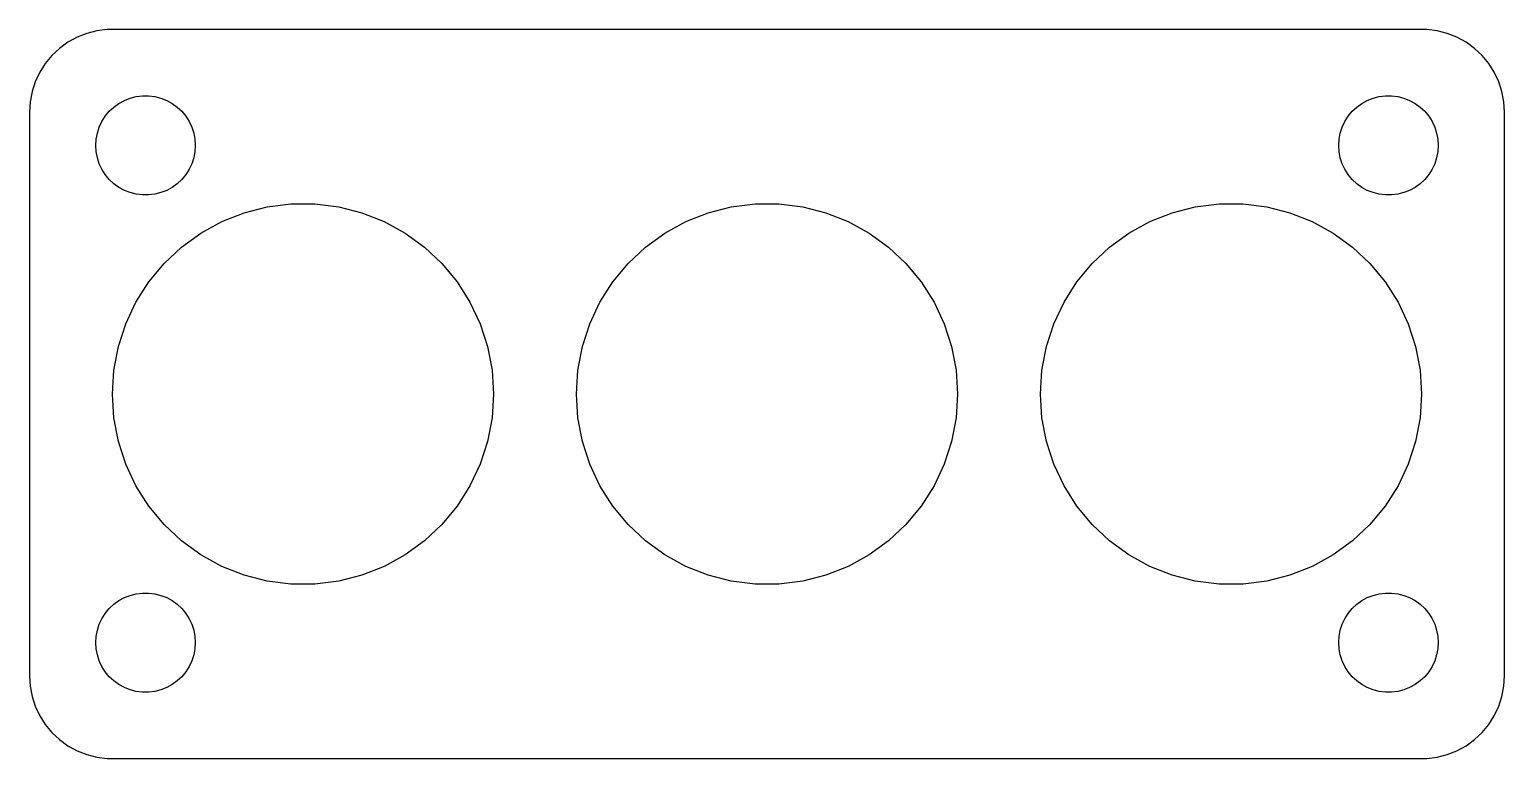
# Model space of a CAD drawing. Header units: metres. Extents: x -44.5 to 44.5, y -22 to 22.
import ezdxf

# ---------------------------------------------------------------- set-up
doc = ezdxf.new("R2010")
doc.units = ezdxf.units.M

msp = doc.modelspace()

# ---------------------------------------------------------------- linework, layer by layer
for p, q in [((-41.6289, 21.5241), (-42.1791, 21.2216)), ((-41.0451, 21.7553), (-41.6289, 21.5241)), ((-40.4369, 21.9114), (-41.0451, 21.7553)), ((-39.8139, 21.9901), (-40.4369, 21.9114)), ((39.8139, 21.9901), (-39.8139, 21.9901)), ((40.4369, 21.9114), (39.8139, 21.9901)), ((41.0451, 21.7553), (40.4369, 21.9114)), ((41.6289, 21.5241), (41.0451, 21.7553)), ((42.1791, 21.2216), (41.6289, 21.5241)), ((-42.6871, 20.8526), (-43.1448, 20.4227)), ((-42.1791, 21.2216), (-42.6871, 20.8526)), ((42.6871, 20.8526), (42.1791, 21.2216)), ((43.1448, 20.4227), (42.6871, 20.8526)), ((-43.5451, 19.9389), (-43.8815, 19.4088)), ((-43.1448, 20.4227), (-43.5451, 19.9389)), ((43.5451, 19.9389), (43.1448, 20.4227)), ((43.8815, 19.4088), (43.5451, 19.9389)), ((-44.1489, 18.8406), (-44.3429, 18.2434)), ((-43.8815, 19.4088), (-44.1489, 18.8406)), ((44.1489, 18.8406), (43.8815, 19.4088)), ((44.3429, 18.2434), (44.1489, 18.8406)), ((-44.3429, 18.2434), (-44.4606, 17.6267)), ((-38.7773, 17.7145), (-38.427, 17.8532)), ((-38.427, 17.8532), (-38.0621, 17.9469)), ((-38.0621, 17.9469), (-37.6884, 17.9941)), ((-37.6884, 17.9941), (-37.3116, 17.9941)), ((-37.3116, 17.9941), (-36.9379, 17.9469)), ((-36.9379, 17.9469), (-36.5729, 17.8532)), ((-36.5729, 17.8532), (-36.2227, 17.7145)), ((36.2227, 17.7145), (36.5729, 17.8532)), ((36.5729, 17.8532), (36.9379, 17.9469)), ((36.9379, 17.9469), (37.3116, 17.9941)), ((37.3116, 17.9941), (37.6884, 17.9941)), ((37.6884, 17.9941), (38.0621, 17.9469)), ((38.0621, 17.9469), (38.427, 17.8532)), ((38.427, 17.8532), (38.7773, 17.7145)), ((44.4606, 17.6267), (44.3429, 18.2434)), ((-44.4606, 17.6267), (-44.5, 17)), ((-44.5, 17), (-44.5, -17)), ((-39.927, 16.7634), (-39.6869, 17.0536)), ((-39.6869, 17.0536), (-39.4123, 17.3115)), ((-39.4123, 17.3115), (-39.1075, 17.533)), ((-39.1075, 17.533), (-38.7773, 17.7145)), ((-36.2227, 17.7145), (-35.8925, 17.533)), ((-35.8925, 17.533), (-35.5877, 17.3115)), ((-35.5877, 17.3115), (-35.3131, 17.0536)), ((-35.3131, 17.0536), (-35.0729, 16.7634)), ((35.0729, 16.7634), (35.3131, 17.0536)), ((35.3131, 17.0536), (35.5877, 17.3115)), ((35.5877, 17.3115), (35.8925, 17.533)), ((35.8925, 17.533), (36.2227, 17.7145)), ((38.7773, 17.7145), (39.1075, 17.533)), ((39.1075, 17.533), (39.4123, 17.3115)), ((39.4123, 17.3115), (39.6869, 17.0536)), ((39.6869, 17.0536), (39.927, 16.7634)), ((44.5, 17), (44.4606, 17.6267)), ((44.5, -17), (44.5, 17)), ((-40.4057, 15.7461), (-40.2893, 16.1044)), ((-40.2893, 16.1044), (-40.1289, 16.4453)), ((-40.1289, 16.4453), (-39.927, 16.7634)), ((-35.0729, 16.7634), (-34.8711, 16.4453)), ((-34.8711, 16.4453), (-34.7107, 16.1044)), ((-34.7107, 16.1044), (-34.5942, 15.7461)), ((34.5942, 15.7461), (34.7107, 16.1044)), ((34.7107, 16.1044), (34.8711, 16.4453)), ((34.8711, 16.4453), (35.0729, 16.7634)), ((39.927, 16.7634), (40.1289, 16.4453)), ((40.1289, 16.4453), (40.2893, 16.1044)), ((40.2893, 16.1044), (40.4057, 15.7461)), ((-40.5, 15), (-40.4763, 15.376)), ((-40.4763, 15.376), (-40.4057, 15.7461)), ((-34.5942, 15.7461), (-34.5237, 15.376)), ((-34.5237, 15.376), (-34.5, 15)), ((34.5, 15), (34.5237, 15.376)), ((34.5237, 15.376), (34.5942, 15.7461)), ((40.4057, 15.7461), (40.4763, 15.376)), ((40.4763, 15.376), (40.5, 15)), ((-40.4763, 14.624), (-40.5, 15)), ((-40.4057, 14.2539), (-40.4763, 14.624)), ((-40.2893, 13.8956), (-40.4057, 14.2539)), ((-34.5942, 14.2539), (-34.7107, 13.8956)), ((-34.5237, 14.624), (-34.5942, 14.2539)), ((-34.5, 15), (-34.5237, 14.624)), ((34.5237, 14.624), (34.5, 15)), ((34.5942, 14.2539), (34.5237, 14.624)), ((34.7107, 13.8956), (34.5942, 14.2539)), ((40.4057, 14.2539), (40.2893, 13.8956)), ((40.4763, 14.624), (40.4057, 14.2539)), ((40.5, 15), (40.4763, 14.624)), ((-40.1289, 13.5547), (-40.2893, 13.8956)), ((-39.927, 13.2366), (-40.1289, 13.5547)), ((-34.8711, 13.5547), (-35.0729, 13.2366)), ((-34.7107, 13.8956), (-34.8711, 13.5547)), ((34.8711, 13.5547), (34.7107, 13.8956)), ((35.0729, 13.2366), (34.8711, 13.5547)), ((40.1289, 13.5547), (39.927, 13.2366)), ((40.2893, 13.8956), (40.1289, 13.5547)), ((-39.6869, 12.9464), (-39.927, 13.2366)), ((-39.4123, 12.6884), (-39.6869, 12.9464)), ((-39.1075, 12.467), (-39.4123, 12.6884)), ((-38.7773, 12.2855), (-39.1075, 12.467)), ((-35.8925, 12.467), (-36.2227, 12.2855)), ((-35.5877, 12.6884), (-35.8925, 12.467)), ((-35.3131, 12.9464), (-35.5877, 12.6884)), ((-35.0729, 13.2366), (-35.3131, 12.9464)), ((35.3131, 12.9464), (35.0729, 13.2366)), ((35.5877, 12.6884), (35.3131, 12.9464)), ((35.8925, 12.467), (35.5877, 12.6884)), ((36.2227, 12.2855), (35.8925, 12.467)), ((39.1075, 12.467), (38.7773, 12.2855)), ((39.4123, 12.6884), (39.1075, 12.467)), ((39.6869, 12.9464), (39.4123, 12.6884)), ((39.927, 13.2366), (39.6869, 12.9464)), ((-38.427, 12.1468), (-38.7773, 12.2855)), ((-38.0621, 12.0531), (-38.427, 12.1468)), ((-37.6884, 12.0059), (-38.0621, 12.0531)), ((-37.3116, 12.0059), (-37.6884, 12.0059)), ((-36.9379, 12.0531), (-37.3116, 12.0059)), ((-36.5729, 12.1468), (-36.9379, 12.0531)), ((-36.2227, 12.2855), (-36.5729, 12.1468)), ((36.5729, 12.1468), (36.2227, 12.2855)), ((36.9379, 12.0531), (36.5729, 12.1468)), ((37.3116, 12.0059), (36.9379, 12.0531)), ((37.6884, 12.0059), (37.3116, 12.0059)), ((38.0621, 12.0531), (37.6884, 12.0059)), ((38.427, 12.1468), (38.0621, 12.0531)), ((38.7773, 12.2855), (38.427, 12.1468)), ((-32.8965, 10.4055), (-31.5537, 10.9371)), ((-31.5537, 10.9371), (-30.1549, 11.2963)), ((-30.1549, 11.2963), (-28.7221, 11.4773)), ((-28.7221, 11.4773), (-27.2779, 11.4773)), ((-27.2779, 11.4773), (-25.8451, 11.2963)), ((-25.8451, 11.2963), (-24.4463, 10.9371)), ((-24.4463, 10.9371), (-23.1035, 10.4055)), ((-4.89645, 10.4055), (-3.55368, 10.9371)), ((-3.55368, 10.9371), (-2.15488, 11.2963)), ((-2.15488, 11.2963), (-0.72208, 11.4773)), ((-0.72208, 11.4773), (0.72208, 11.4773)), ((0.72208, 11.4773), (2.15488, 11.2963)), ((2.15488, 11.2963), (3.55368, 10.9371)), ((3.55368, 10.9371), (4.89645, 10.4055)), ((23.1035, 10.4055), (24.4463, 10.9371)), ((24.4463, 10.9371), (25.8451, 11.2963)), ((25.8451, 11.2963), (27.2779, 11.4773)), ((27.2779, 11.4773), (28.7221, 11.4773)), ((28.7221, 11.4773), (30.1549, 11.2963)), ((30.1549, 11.2963), (31.5537, 10.9371)), ((31.5537, 10.9371), (32.8965, 10.4055)), ((-34.162, 9.70976), (-32.8965, 10.4055)), ((-23.1035, 10.4055), (-21.838, 9.70976)), ((-6.162, 9.70976), (-4.89645, 10.4055)), ((4.89645, 10.4055), (6.162, 9.70976)), ((21.838, 9.70976), (23.1035, 10.4055)), ((32.8965, 10.4055), (34.162, 9.70976)), ((-35.3304, 8.8609), (-34.162, 9.70976)), ((-21.838, 9.70976), (-20.6696, 8.8609)), ((-7.33037, 8.8609), (-6.162, 9.70976)), ((6.162, 9.70976), (7.33037, 8.8609)), ((20.6696, 8.8609), (21.838, 9.70976)), ((34.162, 9.70976), (35.3304, 8.8609)), ((-36.3831, 7.87228), (-35.3304, 8.8609)), ((-20.6696, 8.8609), (-19.6169, 7.87228)), ((-8.38313, 7.87228), (-7.33037, 8.8609)), ((7.33037, 8.8609), (8.38313, 7.87228)), ((19.6169, 7.87228), (20.6696, 8.8609)), ((35.3304, 8.8609), (36.3831, 7.87228)), ((-37.3037, 6.75952), (-36.3831, 7.87228)), ((-19.6169, 7.87228), (-18.6963, 6.75952)), ((-9.30368, 6.75952), (-8.38313, 7.87228)), ((8.38313, 7.87228), (9.30368, 6.75952)), ((18.6963, 6.75952), (19.6169, 7.87228)), ((36.3831, 7.87228), (37.3037, 6.75952)), ((-38.0775, 5.54016), (-37.3037, 6.75952)), ((-18.6963, 6.75952), (-17.9225, 5.54016)), ((-10.0775, 5.54016), (-9.30368, 6.75952)), ((9.30368, 6.75952), (10.0775, 5.54016)), ((17.9225, 5.54016), (18.6963, 6.75952)), ((37.3037, 6.75952), (38.0775, 5.54016)), ((-38.6924, 4.23343), (-38.0775, 5.54016)), ((-17.9225, 5.54016), (-17.3076, 4.23343)), ((-10.6924, 4.23343), (-10.0775, 5.54016)), ((10.0775, 5.54016), (10.6924, 4.23343)), ((17.3076, 4.23343), (17.9225, 5.54016)), ((38.0775, 5.54016), (38.6924, 4.23343)), ((-39.1387, 2.85992), (-38.6924, 4.23343)), ((-17.3076, 4.23343), (-16.8613, 2.85992)), ((-11.1387, 2.85992), (-10.6924, 4.23343)), ((10.6924, 4.23343), (11.1387, 2.85992)), ((16.8613, 2.85992), (17.3076, 4.23343)), ((38.6924, 4.23343), (39.1387, 2.85992)), ((-39.4093, 1.44133), (-39.1387, 2.85992)), ((-16.8613, 2.85992), (-16.5907, 1.44133)), ((-11.4093, 1.44133), (-11.1387, 2.85992)), ((11.1387, 2.85992), (11.4093, 1.44133)), ((16.5907, 1.44133), (16.8613, 2.85992)), ((39.1387, 2.85992), (39.4093, 1.44133)), ((-39.5, 0), (-39.4093, 1.44133)), ((-16.5907, 1.44133), (-16.5, 0)), ((-11.5, 0), (-11.4093, 1.44133)), ((11.4093, 1.44133), (11.5, 0)), ((16.5, 0), (16.5907, 1.44133)), ((39.4093, 1.44133), (39.5, 0)), ((-39.4093, -1.44133), (-39.5, 0)), ((-16.5, 0), (-16.5907, -1.44133)), ((-11.4093, -1.44133), (-11.5, 0)), ((11.5, 0), (11.4093, -1.44133)), ((16.5907, -1.44133), (16.5, 0)), ((39.5, 0), (39.4093, -1.44133)), ((-39.1387, -2.85992), (-39.4093, -1.44133)), ((-16.5907, -1.44133), (-16.8613, -2.85992)), ((-11.1387, -2.85992), (-11.4093, -1.44133)), ((11.4093, -1.44133), (11.1387, -2.85992)), ((16.8613, -2.85992), (16.5907, -1.44133)), ((39.4093, -1.44133), (39.1387, -2.85992)), ((-38.6924, -4.23343), (-39.1387, -2.85992)), ((-16.8613, -2.85992), (-17.3076, -4.23343)), ((-10.6924, -4.23343), (-11.1387, -2.85992)), ((11.1387, -2.85992), (10.6924, -4.23343)), ((17.3076, -4.23343), (16.8613, -2.85992)), ((39.1387, -2.85992), (38.6924, -4.23343)), ((-38.0775, -5.54016), (-38.6924, -4.23343)), ((-17.3076, -4.23343), (-17.9225, -5.54016)), ((-10.0775, -5.54016), (-10.6924, -4.23343)), ((10.6924, -4.23343), (10.0775, -5.54016)), ((17.9225, -5.54016), (17.3076, -4.23343)), ((38.6924, -4.23343), (38.0775, -5.54016)), ((-37.3037, -6.75952), (-38.0775, -5.54016)), ((-17.9225, -5.54016), (-18.6963, -6.75952)), ((-9.30368, -6.75952), (-10.0775, -5.54016)), ((10.0775, -5.54016), (9.30368, -6.75952)), ((18.6963, -6.75952), (17.9225, -5.54016)), ((38.0775, -5.54016), (37.3037, -6.75952)), ((-36.3831, -7.87228), (-37.3037, -6.75952)), ((-18.6963, -6.75952), (-19.6169, -7.87228)), ((-8.38313, -7.87228), (-9.30368, -6.75952)), ((9.30368, -6.75952), (8.38313, -7.87228)), ((19.6169, -7.87228), (18.6963, -6.75952)), ((37.3037, -6.75952), (36.3831, -7.87228)), ((-35.3304, -8.8609), (-36.3831, -7.87228)), ((-19.6169, -7.87228), (-20.6696, -8.8609)), ((-7.33037, -8.8609), (-8.38313, -7.87228)), ((8.38313, -7.87228), (7.33037, -8.8609)), ((20.6696, -8.8609), (19.6169, -7.87228)), ((36.3831, -7.87228), (35.3304, -8.8609)), ((-34.162, -9.70976), (-35.3304, -8.8609)), ((-20.6696, -8.8609), (-21.838, -9.70976)), ((-6.162, -9.70976), (-7.33037, -8.8609)), ((7.33037, -8.8609), (6.162, -9.70976)), ((21.838, -9.70976), (20.6696, -8.8609)), ((35.3304, -8.8609), (34.162, -9.70976)), ((-32.8965, -10.4055), (-34.162, -9.70976)), ((-21.838, -9.70976), (-23.1035, -10.4055)), ((-4.89645, -10.4055), (-6.162, -9.70976)), ((6.162, -9.70976), (4.89645, -10.4055)), ((23.1035, -10.4055), (21.838, -9.70976)), ((34.162, -9.70976), (32.8965, -10.4055)), ((-31.5537, -10.9371), (-32.8965, -10.4055)), ((-23.1035, -10.4055), (-24.4463, -10.9371)), ((-3.55368, -10.9371), (-4.89645, -10.4055)), ((4.89645, -10.4055), (3.55368, -10.9371)), ((24.4463, -10.9371), (23.1035, -10.4055)), ((32.8965, -10.4055), (31.5537, -10.9371)), ((-30.1549, -11.2963), (-31.5537, -10.9371)), ((-28.7221, -11.4773), (-30.1549, -11.2963)), ((-27.2779, -11.4773), (-28.7221, -11.4773)), ((-25.8451, -11.2963), (-27.2779, -11.4773)), ((-24.4463, -10.9371), (-25.8451, -11.2963)), ((-2.15488, -11.2963), (-3.55368, -10.9371)), ((-0.72208, -11.4773), (-2.15488, -11.2963)), ((0.72208, -11.4773), (-0.72208, -11.4773)), ((2.15488, -11.2963), (0.72208, -11.4773)), ((3.55368, -10.9371), (2.15488, -11.2963)), ((25.8451, -11.2963), (24.4463, -10.9371)), ((27.2779, -11.4773), (25.8451, -11.2963)), ((28.7221, -11.4773), (27.2779, -11.4773)), ((30.1549, -11.2963), (28.7221, -11.4773)), ((31.5537, -10.9371), (30.1549, -11.2963)), ((-39.1075, -12.467), (-38.7773, -12.2855)), ((-38.7773, -12.2855), (-38.427, -12.1468)), ((-38.427, -12.1468), (-38.0621, -12.0531)), ((-38.0621, -12.0531), (-37.6884, -12.0059)), ((-37.6884, -12.0059), (-37.3116, -12.0059)), ((-37.3116, -12.0059), (-36.9379, -12.0531)), ((-36.9379, -12.0531), (-36.5729, -12.1468)), ((-36.5729, -12.1468), (-36.2227, -12.2855)), ((-36.2227, -12.2855), (-35.8925, -12.467)), ((35.8925, -12.467), (36.2227, -12.2855)), ((36.2227, -12.2855), (36.5729, -12.1468)), ((36.5729, -12.1468), (36.9379, -12.0531)), ((36.9379, -12.0531), (37.3116, -12.0059)), ((37.3116, -12.0059), (37.6884, -12.0059)), ((37.6884, -12.0059), (38.0621, -12.0531)), ((38.0621, -12.0531), (38.427, -12.1468)), ((38.427, -12.1468), (38.7773, -12.2855)), ((38.7773, -12.2855), (39.1075, -12.467)), ((-40.1289, -13.5547), (-39.927, -13.2366)), ((-39.927, -13.2366), (-39.6869, -12.9464)), ((-39.6869, -12.9464), (-39.4123, -12.6884)), ((-39.4123, -12.6884), (-39.1075, -12.467)), ((-35.8925, -12.467), (-35.5877, -12.6884)), ((-35.5877, -12.6884), (-35.3131, -12.9464)), ((-35.3131, -12.9464), (-35.0729, -13.2366)), ((-35.0729, -13.2366), (-34.8711, -13.5547)), ((34.8711, -13.5547), (35.0729, -13.2366)), ((35.0729, -13.2366), (35.3131, -12.9464)), ((35.3131, -12.9464), (35.5877, -12.6884)), ((35.5877, -12.6884), (35.8925, -12.467)), ((39.1075, -12.467), (39.4123, -12.6884)), ((39.4123, -12.6884), (39.6869, -12.9464)), ((39.6869, -12.9464), (39.927, -13.2366)), ((39.927, -13.2366), (40.1289, -13.5547)), ((-40.4057, -14.2539), (-40.2893, -13.8956)), ((-40.2893, -13.8956), (-40.1289, -13.5547)), ((-34.8711, -13.5547), (-34.7107, -13.8956)), ((-34.7107, -13.8956), (-34.5942, -14.2539)), ((34.5942, -14.2539), (34.7107, -13.8956)), ((34.7107, -13.8956), (34.8711, -13.5547)), ((40.1289, -13.5547), (40.2893, -13.8956)), ((40.2893, -13.8956), (40.4057, -14.2539)), ((-40.5, -15), (-40.4763, -14.624)), ((-40.4763, -15.376), (-40.5, -15)), ((-40.4763, -14.624), (-40.4057, -14.2539)), ((-34.5942, -14.2539), (-34.5237, -14.624)), ((-34.5237, -14.624), (-34.5, -15)), ((-34.5, -15), (-34.5237, -15.376)), ((34.5, -15), (34.5237, -14.624)), ((34.5237, -15.376), (34.5, -15)), ((34.5237, -14.624), (34.5942, -14.2539)), ((40.4057, -14.2539), (40.4763, -14.624)), ((40.4763, -14.624), (40.5, -15)), ((40.5, -15), (40.4763, -15.376)), ((-40.4057, -15.7461), (-40.4763, -15.376)), ((-40.2893, -16.1044), (-40.4057, -15.7461)), ((-34.5942, -15.7461), (-34.7107, -16.1044)), ((-34.5237, -15.376), (-34.5942, -15.7461)), ((34.5942, -15.7461), (34.5237, -15.376)), ((34.7107, -16.1044), (34.5942, -15.7461)), ((40.4057, -15.7461), (40.2893, -16.1044)), ((40.4763, -15.376), (40.4057, -15.7461)), ((-40.1289, -16.4453), (-40.2893, -16.1044)), ((-39.927, -16.7634), (-40.1289, -16.4453)), ((-39.6869, -17.0536), (-39.927, -16.7634)), ((-35.0729, -16.7634), (-35.3131, -17.0536)), ((-34.8711, -16.4453), (-35.0729, -16.7634)), ((-34.7107, -16.1044), (-34.8711, -16.4453)), ((34.8711, -16.4453), (34.7107, -16.1044)), ((35.0729, -16.7634), (34.8711, -16.4453)), ((35.3131, -17.0536), (35.0729, -16.7634)), ((39.927, -16.7634), (39.6869, -17.0536)), ((40.1289, -16.4453), (39.927, -16.7634)), ((40.2893, -16.1044), (40.1289, -16.4453)), ((-44.5, -17), (-44.4606, -17.6267)), ((-44.4606, -17.6267), (-44.3429, -18.2434)), ((-39.4123, -17.3115), (-39.6869, -17.0536)), ((-39.1075, -17.533), (-39.4123, -17.3115)), ((-38.7773, -17.7145), (-39.1075, -17.533)), ((-38.427, -17.8532), (-38.7773, -17.7145)), ((-36.2227, -17.7145), (-36.5729, -17.8532)), ((-35.8925, -17.533), (-36.2227, -17.7145)), ((-35.5877, -17.3115), (-35.8925, -17.533)), ((-35.3131, -17.0536), (-35.5877, -17.3115)), ((35.5877, -17.3115), (35.3131, -17.0536)), ((35.8925, -17.533), (35.5877, -17.3115)), ((36.2227, -17.7145), (35.8925, -17.533)), ((36.5729, -17.8532), (36.2227, -17.7145)), ((38.7773, -17.7145), (38.427, -17.8532)), ((39.1075, -17.533), (38.7773, -17.7145)), ((39.4123, -17.3115), (39.1075, -17.533)), ((39.6869, -17.0536), (39.4123, -17.3115)), ((44.3429, -18.2434), (44.4606, -17.6267)), ((44.4606, -17.6267), (44.5, -17)), ((-44.3429, -18.2434), (-44.1489, -18.8406)), ((-38.0621, -17.9469), (-38.427, -17.8532)), ((-37.6884, -17.9941), (-38.0621, -17.9469)), ((-37.3116, -17.9941), (-37.6884, -17.9941)), ((-36.9379, -17.9469), (-37.3116, -17.9941)), ((-36.5729, -17.8532), (-36.9379, -17.9469)), ((36.9379, -17.9469), (36.5729, -17.8532)), ((37.3116, -17.9941), (36.9379, -17.9469)), ((37.6884, -17.9941), (37.3116, -17.9941)), ((38.0621, -17.9469), (37.6884, -17.9941)), ((38.427, -17.8532), (38.0621, -17.9469)), ((44.1489, -18.8406), (44.3429, -18.2434)), ((-44.1489, -18.8406), (-43.8815, -19.4088)), ((-43.8815, -19.4088), (-43.5451, -19.9389)), ((43.5451, -19.9389), (43.8815, -19.4088)), ((43.8815, -19.4088), (44.1489, -18.8406)), ((-43.5451, -19.9389), (-43.1448, -20.4227)), ((-43.1448, -20.4227), (-42.6871, -20.8526)), ((42.6871, -20.8526), (43.1448, -20.4227)), ((43.1448, -20.4227), (43.5451, -19.9389)), ((-42.6871, -20.8526), (-42.1791, -21.2216)), ((-42.1791, -21.2216), (-41.6289, -21.5241)), ((41.6289, -21.5241), (42.1791, -21.2216)), ((42.1791, -21.2216), (42.6871, -20.8526)), ((-41.6289, -21.5241), (-41.0451, -21.7553)), ((-41.0451, -21.7553), (-40.4369, -21.9114)), ((-40.4369, -21.9114), (-39.8139, -21.9901)), ((-39.8139, -21.9901), (39.8139, -21.9901)), ((39.8139, -21.9901), (40.4369, -21.9114)), ((40.4369, -21.9114), (41.0451, -21.7553)), ((41.0451, -21.7553), (41.6289, -21.5241))]:
    msp.add_line(p, q)

doc.saveas('drawing.dxf')
